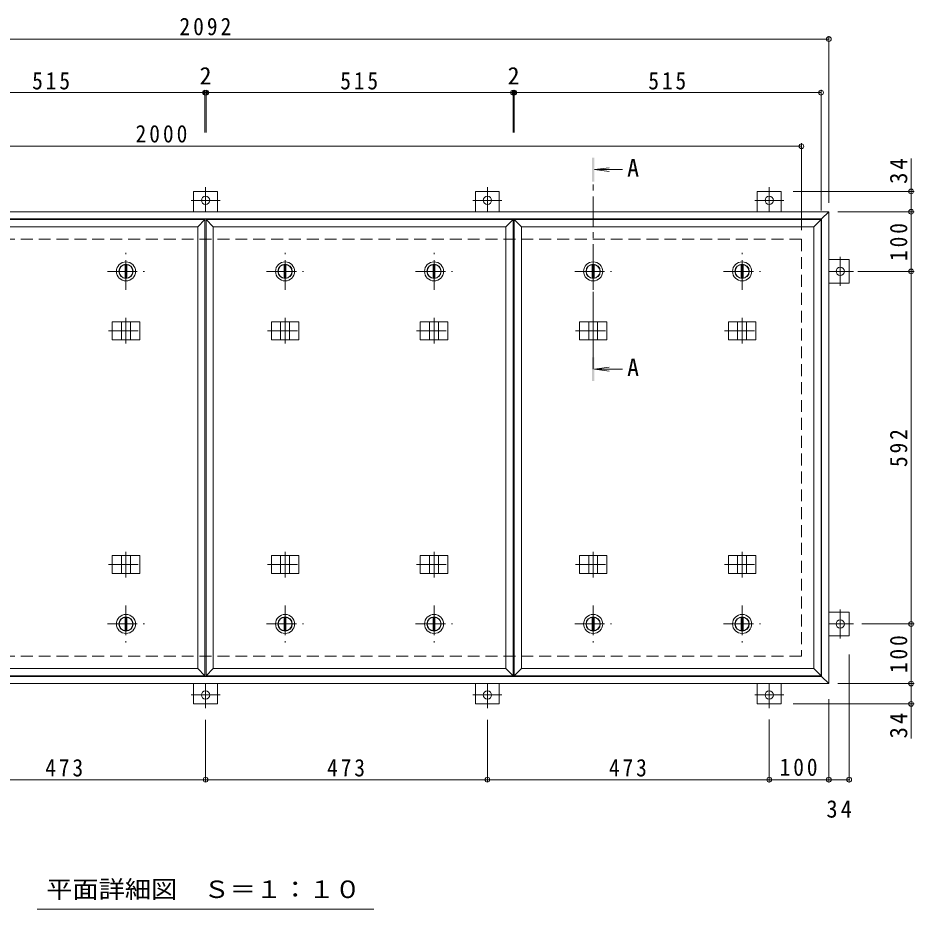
# Model space of a CAD drawing. Units: millimetres at full size, sheet at 1:10. Extents: x -2570 to 2371, y -1962 to 1135.
# Drawn here: x -1510 to -6, y -361 to 1135 of the extents above; entities that cross this region are included whole.
import ezdxf
from ezdxf.enums import TextEntityAlignment as Align

# ---------------------------------------------------------------- set-up
doc = ezdxf.new("R2010")
doc.units = ezdxf.units.MM
doc.header["$LTSCALE"] = 10
doc.header["$PDMODE"] = 32
doc.header["$PDSIZE"] = 8
doc.linetypes.add('CHAIN1', pattern=[8, 5, -1, 1, -1])
doc.linetypes.add('DASHED2', pattern=[3, 2, -1])
for name, color, linetype, lineweight in [('0-1_躯体', 2, 'DASHED2', 9), ('0-2_仕上', 4, 'Continuous', 9), ('0-3_建具', 4, 'Continuous', 9), ('0-5_寸法', 4, 'Continuous', 9), ('0-C', 2, 'Continuous', 9), ('0-E', 3, 'Continuous', 9), ('0-F', 7, 'Continuous', 9)]:
    doc.layers.add(name, color=color, linetype=linetype, lineweight=lineweight)
doc.styles.add('ＭＳ ゴシック', font='')
doc.styles.get('ＭＳ ゴシック').set_extended_font_data('MS Gothic')

msp = doc.modelspace()

# ---------------------------------------------------------------- linework, layer by layer
at = {"layer": '0-1_躯体'}
for p, q in [((-2195.05, 763.77), (-195.05, 763.77)), ((-195.05, 763.77), (-195.05, 63.77)), ((-195.05, 63.77), (-2195.05, 63.77))]:
    msp.add_line(p, q, dxfattribs=at)
at = {"layer": '0-2_仕上'}
for p, q in [((-1208.05, 784.77), (-1208.05, 42.77)), ((-1196.05, 796.77), (-1196.05, 30.77)), ((-1194.05, 796.77), (-1194.05, 30.77)), ((-1182.05, 784.77), (-1182.05, 42.77)), ((-691.05, 784.77), (-691.05, 42.77)), ((-679.05, 796.77), (-679.05, 30.77)), ((-677.05, 796.77), (-677.05, 30.77)), ((-665.05, 784.77), (-665.05, 42.77)), ((-174.05, 784.77), (-174.05, 42.77)), ((-162.05, 796.77), (-162.05, 30.77))]:
    msp.add_line(p, q, dxfattribs=at)
for points in [[(-1699.05, 784.77), (-1711.05, 796.77), (-1196.05, 796.77)], [(-1699.05, 784.77), (-1208.05, 784.77), (-1196.05, 796.77)], [(-1182.05, 784.77), (-1194.05, 796.77), (-679.05, 796.77)], [(-1182.05, 784.77), (-691.05, 784.77), (-679.05, 796.77)], [(-665.05, 784.77), (-677.05, 796.77), (-162.05, 796.77)], [(-665.05, 784.77), (-174.05, 784.77), (-162.05, 796.77)], [(-1699.05, 42.77), (-1711.05, 30.77), (-1196.05, 30.77)], [(-1699.05, 42.77), (-1208.05, 42.77), (-1196.05, 30.77)], [(-1182.05, 42.77), (-1194.05, 30.77), (-679.05, 30.77)], [(-1182.05, 42.77), (-691.05, 42.77), (-679.05, 30.77)], [(-665.05, 42.77), (-677.05, 30.77), (-162.05, 30.77)], [(-665.05, 42.77), (-174.05, 42.77), (-162.05, 30.77)]]:
    msp.add_lwpolyline(points, dxfattribs=at)
at = {"layer": '0-3_建具', "color": 2}
for p, q in [((-2241.05, 809.77), (-149.05, 809.77)), ((-2229.05, 797.77), (-161.05, 797.77)), ((-161.05, 797.77), (-149.05, 809.77)), ((-161.05, 29.77), (-161.05, 797.77)), ((-149.05, 809.77), (-149.05, 17.77)), ((-149.05, 17.77), (-2241.05, 17.77)), ((-161.05, 29.77), (-2229.05, 29.77)), ((-161.05, 29.77), (-149.05, 17.77))]:
    msp.add_line(p, q, dxfattribs=at)
at = {"layer": '0-3_建具', "linetype": 'CHAIN1'}
for p, q in [((-1328.55, 631.89), (-1328.55, 588.65)), ((-1061.55, 631.89), (-1061.55, 588.65)), ((-811.55, 631.89), (-811.55, 588.65)), ((-544.55, 631.89), (-544.55, 588.65)), ((-294.55, 631.89), (-294.55, 588.65)), ((-1357.96, 609.77), (-1299.14, 609.77)), ((-1090.96, 609.77), (-1032.14, 609.77)), ((-840.96, 609.77), (-782.14, 609.77)), ((-573.96, 609.77), (-515.14, 609.77)), ((-323.96, 609.77), (-265.14, 609.77)), ((-1328.55, 195.65), (-1328.55, 238.89)), ((-1061.55, 195.65), (-1061.55, 238.89)), ((-811.55, 195.65), (-811.55, 238.89)), ((-544.55, 195.65), (-544.55, 238.89)), ((-294.55, 195.65), (-294.55, 238.89)), ((-1357.96, 217.77), (-1299.14, 217.77)), ((-1090.96, 217.77), (-1032.14, 217.77)), ((-840.96, 217.77), (-782.14, 217.77)), ((-573.96, 217.77), (-515.14, 217.77)), ((-323.96, 217.77), (-265.14, 217.77))]:
    msp.add_line(p, q, dxfattribs=at)
at = {"layer": '0-3_建具'}
for p, q in [((-1351.64, 624.77), (-1351.64, 594.77)), ((-1351.64, 624.77), (-1305.46, 624.77)), ((-1336.05, 624.77), (-1336.05, 594.77)), ((-1321.05, 624.77), (-1321.05, 594.77)), ((-1305.46, 624.77), (-1305.46, 594.77)), ((-1084.64, 624.77), (-1084.64, 594.77)), ((-1084.64, 624.77), (-1038.46, 624.77)), ((-1069.05, 624.77), (-1069.05, 594.77)), ((-1054.05, 624.77), (-1054.05, 594.77)), ((-1038.46, 624.77), (-1038.46, 594.77)), ((-834.64, 624.77), (-834.64, 594.77)), ((-834.64, 624.77), (-788.46, 624.77)), ((-819.05, 624.77), (-819.05, 594.77)), ((-804.05, 624.77), (-804.05, 594.77)), ((-788.46, 624.77), (-788.46, 594.77)), ((-567.64, 624.77), (-567.64, 594.77)), ((-567.64, 624.77), (-521.46, 624.77)), ((-552.05, 624.77), (-552.05, 594.77)), ((-537.05, 624.77), (-537.05, 594.77)), ((-521.46, 624.77), (-521.46, 594.77)), ((-317.64, 624.77), (-317.64, 594.77)), ((-317.64, 624.77), (-271.46, 624.77)), ((-302.05, 624.77), (-302.05, 594.77)), ((-287.05, 624.77), (-287.05, 594.77)), ((-271.46, 624.77), (-271.46, 594.77)), ((-1351.64, 594.77), (-1305.46, 594.77)), ((-1084.64, 594.77), (-1038.46, 594.77)), ((-834.64, 594.77), (-788.46, 594.77)), ((-567.64, 594.77), (-521.46, 594.77)), ((-317.64, 594.77), (-271.46, 594.77)), ((-1351.64, 202.77), (-1351.64, 232.77)), ((-1351.64, 232.77), (-1305.46, 232.77)), ((-1336.05, 202.77), (-1336.05, 232.77)), ((-1321.05, 202.77), (-1321.05, 232.77)), ((-1305.46, 202.77), (-1305.46, 232.77)), ((-1084.64, 202.77), (-1084.64, 232.77)), ((-1084.64, 232.77), (-1038.46, 232.77)), ((-1069.05, 202.77), (-1069.05, 232.77)), ((-1054.05, 202.77), (-1054.05, 232.77)), ((-1038.46, 202.77), (-1038.46, 232.77)), ((-834.64, 202.77), (-834.64, 232.77)), ((-834.64, 232.77), (-788.46, 232.77)), ((-819.05, 202.77), (-819.05, 232.77)), ((-804.05, 202.77), (-804.05, 232.77)), ((-788.46, 202.77), (-788.46, 232.77)), ((-567.64, 202.77), (-567.64, 232.77)), ((-567.64, 232.77), (-521.46, 232.77)), ((-552.05, 202.77), (-552.05, 232.77)), ((-537.05, 202.77), (-537.05, 232.77)), ((-521.46, 202.77), (-521.46, 232.77)), ((-317.64, 202.77), (-317.64, 232.77)), ((-317.64, 232.77), (-271.46, 232.77)), ((-302.05, 202.77), (-302.05, 232.77)), ((-287.05, 202.77), (-287.05, 232.77)), ((-271.46, 202.77), (-271.46, 232.77)), ((-1351.64, 202.77), (-1305.46, 202.77)), ((-1084.64, 202.77), (-1038.46, 202.77)), ((-834.64, 202.77), (-788.46, 202.77)), ((-567.64, 202.77), (-521.46, 202.77)), ((-317.64, 202.77), (-271.46, 202.77))]:
    msp.add_line(p, q, dxfattribs=at)
at = {"layer": '0-5_寸法'}
for p, q in [((-542.55, 880.59), (-517.76, 883.85)), ((-542.55, 880.59), (-517.76, 877.32)), ((-542.55, 880.59), (-495.08, 880.59)), ((-542.55, 545.46), (-517.76, 548.72)), ((-542.55, 545.46), (-517.76, 542.2)), ((-542.55, 545.46), (-495.08, 545.46))]:
    msp.add_line(p, q, dxfattribs=at)
at = {"layer": '0-5_寸法', "linetype": 'CHAIN1'}
msp.add_line((-544.55, 545.46), (-544.55, 860.59), dxfattribs=at)
at = {"layer": '0-5_寸法', "color": 7}
msp.add_line((-1477.58, -360.85), (-912.52, -360.85), dxfattribs=at)
at = {"layer": '0-5_寸法'}
for points in [[(-542.55, 900.59), (-546.55, 900.59), (-542.55, 860.59), (-546.55, 860.59)], [(-542.55, 525.46), (-546.55, 525.46), (-542.55, 565.46), (-546.55, 565.46)]]:
    msp.add_solid(points, dxfattribs=at)
at = {"layer": '0-C', "linetype": 'CHAIN1'}
for p, q in [((-1328.55, 678.77), (-1328.55, 740.77)), ((-1061.55, 678.77), (-1061.55, 740.77)), ((-811.55, 678.77), (-811.55, 740.77)), ((-544.55, 678.77), (-544.55, 740.77)), ((-294.55, 678.77), (-294.55, 740.77)), ((-1359.55, 709.77), (-1297.55, 709.77)), ((-1092.55, 709.77), (-1030.55, 709.77)), ((-842.55, 709.77), (-780.55, 709.77)), ((-575.55, 709.77), (-513.55, 709.77)), ((-325.55, 709.77), (-263.55, 709.77)), ((-1328.55, 148.77), (-1328.55, 86.77)), ((-1061.55, 148.77), (-1061.55, 86.77)), ((-811.55, 148.77), (-811.55, 86.77)), ((-544.55, 148.77), (-544.55, 86.77)), ((-294.55, 148.77), (-294.55, 86.77)), ((-1359.55, 117.77), (-1297.55, 117.77)), ((-1092.55, 117.77), (-1030.55, 117.77)), ((-842.55, 117.77), (-780.55, 117.77)), ((-575.55, 117.77), (-513.55, 117.77)), ((-325.55, 117.77), (-263.55, 117.77))]:
    msp.add_line(p, q, dxfattribs=at)
at = {"layer": '0-C'}
for p, q in [((-1330.05, 721.17), (-1330.05, 698.37)), ((-1327.05, 721.17), (-1327.05, 698.37)), ((-1063.05, 721.17), (-1063.05, 698.37)), ((-1060.05, 721.17), (-1060.05, 698.37)), ((-813.05, 721.17), (-813.05, 698.37)), ((-810.05, 721.17), (-810.05, 698.37)), ((-546.05, 721.17), (-546.05, 698.37)), ((-543.05, 721.17), (-543.05, 698.37)), ((-296.05, 721.17), (-296.05, 698.37)), ((-293.05, 721.17), (-293.05, 698.37)), ((-1330.05, 106.37), (-1330.05, 129.17)), ((-1327.05, 106.37), (-1327.05, 129.17)), ((-1063.05, 106.37), (-1063.05, 129.17)), ((-1060.05, 106.37), (-1060.05, 129.17)), ((-813.05, 106.37), (-813.05, 129.17)), ((-810.05, 106.37), (-810.05, 129.17)), ((-546.05, 106.37), (-546.05, 129.17)), ((-543.05, 106.37), (-543.05, 129.17)), ((-296.05, 106.37), (-296.05, 129.17)), ((-293.05, 106.37), (-293.05, 129.17))]:
    msp.add_line(p, q, dxfattribs=at)
for centre, radius in [((-1328.55, 709.77), 16), ((-1061.55, 709.77), 16), ((-811.55, 709.77), 16), ((-544.55, 709.77), 16), ((-294.55, 709.77), 16), ((-1328.55, 709.77), 12), ((-1328.55, 709.77), 11.5), ((-1061.55, 709.77), 12), ((-1061.55, 709.77), 11.5), ((-811.55, 709.77), 12), ((-811.55, 709.77), 11.5), ((-544.55, 709.77), 12), ((-544.55, 709.77), 11.5), ((-294.55, 709.77), 12), ((-294.55, 709.77), 11.5), ((-1328.55, 117.77), 16), ((-1328.55, 117.77), 12), ((-1328.55, 117.77), 11.5), ((-1061.55, 117.77), 16), ((-1061.55, 117.77), 12), ((-1061.55, 117.77), 11.5), ((-811.55, 117.77), 16), ((-811.55, 117.77), 12), ((-811.55, 117.77), 11.5), ((-544.55, 117.77), 16), ((-544.55, 117.77), 12), ((-544.55, 117.77), 11.5), ((-294.55, 117.77), 16), ((-294.55, 117.77), 12), ((-294.55, 117.77), 11.5)]:
    msp.add_circle(centre, radius, dxfattribs=at)
at = {"layer": '0-E'}
for p, q in [((-1215.05, 843.97), (-1175.05, 843.97)), ((-1215.05, 843.97), (-1215.05, 809.77)), ((-1175.05, 843.97), (-1175.05, 809.77)), ((-742.05, 843.97), (-702.05, 843.97)), ((-742.05, 843.97), (-742.05, 809.77)), ((-702.05, 843.97), (-702.05, 809.77)), ((-269.05, 843.97), (-229.05, 843.97)), ((-269.05, 843.97), (-269.05, 809.77)), ((-229.05, 843.97), (-229.05, 809.77)), ((-114.85, 729.77), (-149.05, 729.77)), ((-114.85, 729.77), (-114.85, 689.77)), ((-114.85, 689.77), (-149.05, 689.77)), ((-114.85, 137.77), (-149.05, 137.77)), ((-114.85, 137.77), (-114.85, 97.77)), ((-114.85, 97.77), (-149.05, 97.77)), ((-1215.05, -16.43), (-1215.05, 17.77)), ((-1175.05, -16.43), (-1175.05, 17.77)), ((-742.05, -16.43), (-742.05, 17.77)), ((-702.05, -16.43), (-702.05, 17.77)), ((-269.05, -16.43), (-269.05, 17.77)), ((-229.05, -16.43), (-229.05, 17.77)), ((-1175.05, -16.43), (-1215.05, -16.43)), ((-702.05, -16.43), (-742.05, -16.43)), ((-229.05, -16.43), (-269.05, -16.43))]:
    msp.add_line(p, q, dxfattribs=at)
at = {"layer": '0-E', "linetype": 'CHAIN1'}
for p, q in [((-1195.05, 850.94), (-1195.05, 809.77)), ((-722.05, 850.94), (-722.05, 809.77)), ((-249.05, 850.94), (-249.05, 809.77)), ((-1170.67, 828.97), (-1219.43, 828.97)), ((-697.67, 828.97), (-746.43, 828.97)), ((-224.67, 828.97), (-273.43, 828.97)), ((-129.85, 685.39), (-129.85, 734.15)), ((-107.88, 709.77), (-149.05, 709.77)), ((-129.85, 93.39), (-129.85, 142.15)), ((-107.88, 117.77), (-149.05, 117.77)), ((-1195.05, -23.4), (-1195.05, 17.77)), ((-722.05, -23.4), (-722.05, 17.77)), ((-249.05, -23.4), (-249.05, 17.77)), ((-1219.43, -1.43), (-1170.67, -1.43)), ((-746.43, -1.43), (-697.67, -1.43)), ((-273.43, -1.43), (-224.67, -1.43))]:
    msp.add_line(p, q, dxfattribs=at)
at = {"layer": '0-E'}
for centre in [(-1195.05, 828.97), (-722.05, 828.97), (-249.05, 828.97), (-129.85, 709.77), (-129.85, 117.77), (-1195.05, -1.43), (-722.05, -1.43), (-249.05, -1.43)]:
    msp.add_circle(centre, 7, dxfattribs=at)
at = {"layer": '0-F'}
for p, q in [((-2241.05, 1099.77), (-149.05, 1099.77)), ((-149.05, 824.77), (-149.05, 1104.77)), ((-1711.05, 1009.77), (-1196.05, 1009.77)), ((-1196.05, 1012.77), (-1196.05, 942.83)), ((-1196.05, 1009.77), (-1194.05, 1009.77)), ((-1194.05, 1012.77), (-1194.05, 942.83)), ((-1194.05, 1009.77), (-679.05, 1009.77)), ((-679.05, 1012.77), (-679.05, 942.83)), ((-679.05, 1009.77), (-677.05, 1009.77)), ((-677.05, 1012.77), (-677.05, 942.83)), ((-677.05, 1009.77), (-162.05, 1009.77)), ((-162.05, 811.77), (-162.05, 1014.77)), ((-2195.05, 919.77), (-195.05, 919.77)), ((-195.05, 778.77), (-195.05, 924.77)), ((-10.96, 843.97), (-10.96, 899.15)), ((-5.96, 843.97), (-209.05, 843.97)), ((-10.96, 809.77), (-10.96, 843.97)), ((-134.05, 809.77), (-5.96, 809.77)), ((-10.96, 709.77), (-10.96, 809.77)), ((-100.12, 709.77), (-5.96, 709.77)), ((-10.96, 117.77), (-10.96, 709.77)), ((-93.53, 117.77), (-5.96, 117.77)), ((-10.96, 17.77), (-10.96, 117.77)), ((-114.85, -148.6), (-114.85, 66.56)), ((-134.05, 17.77), (-5.96, 17.77)), ((-10.96, 17.77), (-10.96, -16.43)), ((-149.05, -8.44), (-149.05, -148.6)), ((-5.96, -16.43), (-209.05, -16.43)), ((-10.96, -16.43), (-10.96, -74.38)), ((-1195.05, -146.6), (-1195.05, -43.4)), ((-722.05, -146.6), (-722.05, -43.4)), ((-249.05, -42.37), (-249.05, -148.6)), ((-1668.05, -143.6), (-1195.05, -143.6)), ((-1195.05, -143.6), (-722.05, -143.6)), ((-722.05, -143.6), (-249.05, -143.6)), ((-249.05, -143.6), (-149.05, -143.6)), ((-149.05, -143.6), (-114.85, -143.6))]:
    msp.add_line(p, q, dxfattribs=at)
for p in [(-149.05, 1099.77), (-1196.05, 1009.77), (-1194.05, 1009.77), (-679.05, 1009.77), (-677.05, 1009.77), (-162.05, 1009.77), (-195.05, 919.77), (-10.96, 843.97), (-10.96, 809.77), (-10.96, 709.77), (-10.96, 117.77), (-10.96, 17.77), (-10.96, -16.43), (-1195.05, -143.6), (-722.05, -143.6), (-249.05, -143.6), (-149.05, -143.6), (-114.85, -143.6)]:
    msp.add_point(p, dxfattribs=at)

# ---------------------------------------------------------------- texts
at = {"layer": '0-5_寸法', "color": 2, "style": 'ＭＳ ゴシック'}
for p in [(-487.52, 860.19), (-487.52, 525.07)]:
    msp.add_text('A', height=29.33, dxfattribs=at).set_placement(p, align=Align.BOTTOM_LEFT)
at = {"layer": '0-5_寸法', "color": 2, "style": 'ＭＳ ゴシック', "width": 1.1}
msp.add_text('平面詳細図\u3000Ｓ＝１：１０', height=29.33, dxfattribs=at).set_placement((-1462.55, -351.04), align=Align.BOTTOM_LEFT)
at = {"layer": '0-F', "color": 2, "style": 'ＭＳ ゴシック'}
for p in [(-1205.05, 1014.77), (-688.05, 1014.77)]:
    msp.add_text('2', height=29.33, dxfattribs=at).set_placement(p, align=Align.BOTTOM_LEFT)
at = {"layer": '0-F', "color": 2, "char_height": 29.33, "attachment_point": 7, "style": 'ＭＳ ゴシック'}
for s, insert in [('\\T1.28;\\W0.9;2092', (-1238.8, 1105.77)), ('\\T1.27;\\W0.9;515', (-1486.05, 1014.77)), ('\\T1.27;\\W0.9;515', (-969.05, 1014.77)), ('\\T1.27;\\W0.9;515', (-452.05, 1014.77)), ('\\T1.28;\\W0.9;2000', (-1312.5, 925.77)), ('\\T1.27;\\W0.9;473', (-1464.05, -138.6)), ('\\T1.27;\\W0.9;473', (-991.05, -138.6)), ('\\T1.27;\\W0.9;473', (-518.05, -138.6)), ('\\T1.27;\\W0.9;100', (-231.55, -137.6)), ('\\T1.27;\\W0.95;34', (-153.2, -207.82))]:
    msp.add_mtext(s, dxfattribs=dict(at, insert=insert))
at = {"layer": '0-F', "color": 2, "char_height": 29.33, "attachment_point": 7, "rotation": 90, "style": 'ＭＳ ゴシック'}
for s, insert in [('\\T1.27;\\W0.95;34', (-16.96, 856.65)), ('\\T1.27;\\W0.9;100', (-16.96, 727.27)), ('\\T1.27;\\W0.9;592', (-16.96, 381.27)), ('\\T1.27;\\W0.9;100', (-16.96, 35.27)), ('\\T1.27;\\W0.95;34', (-16.96, -74.38))]:
    msp.add_mtext(s, dxfattribs=dict(at, insert=insert))

doc.saveas('drawing.dxf')
